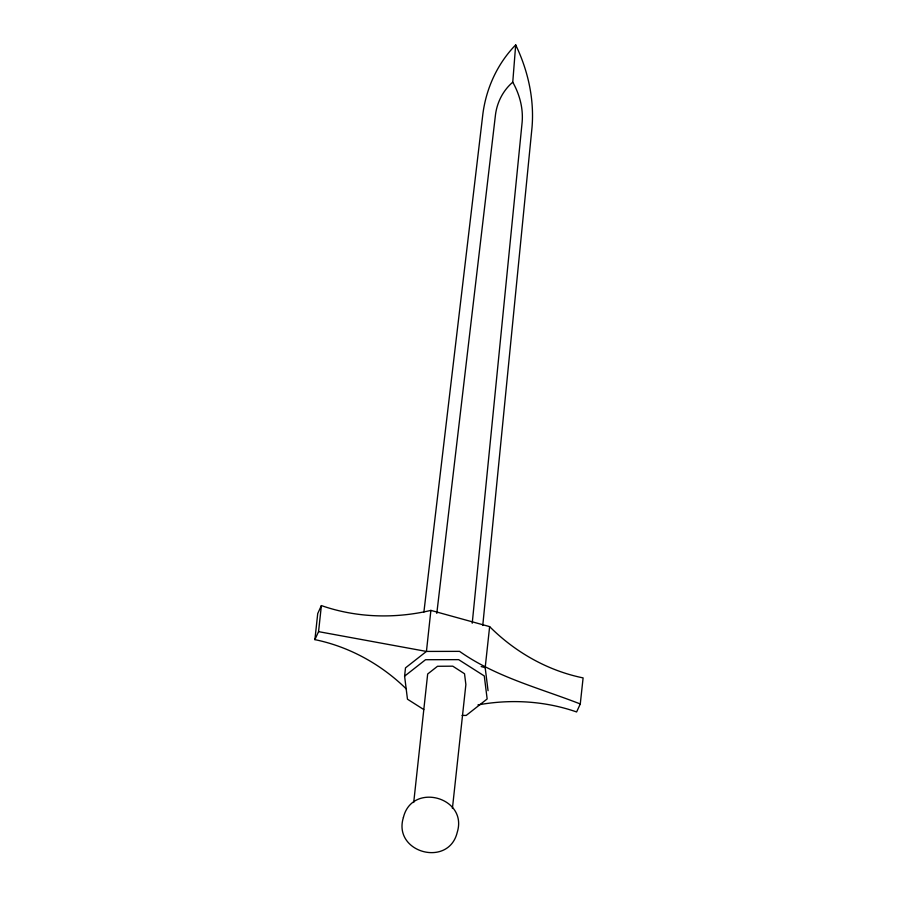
<?xml version="1.0" encoding="UTF-8"?>
<svg xmlns="http://www.w3.org/2000/svg" width="898" height="898" viewBox="0 0 898 898"><rect width="100%" height="100%" fill="white"/><g stroke="black" fill="none" stroke-linecap="round" stroke-linejoin="round"><path stroke-width="1.35" d="M472.225 623.234L522.153 122.027C523.298 108.13 519.56 94.256 512.758 82.189L515.688 44.9C497.492 63.545 486.256 88.094 482.888 113.844L423.901 612.021M482.765 625.479L532.02 127.426C534.4 99.005 527.99 70.493 515.688 44.9M406.457 689.092C381.392 664.464 349.412 646.683 314.895 639.634L317.724 613.559L321.383 605.578C356.416 617.846 394.884 618.857 430.894 610.393L489.635 626.624C515.07 652.116 547.701 670.705 583.105 677.9L580.276 703.965L576.617 711.957C545.097 700.956 510.726 698.913 477.961 704.93M314.895 639.634L318.554 631.642L321.383 605.578M423.777 709.555L407.468 699.194L404.594 676.16L405.492 667.876L426.438 651.432L459.551 651.364C495.752 676.991 539.395 688.025 580.276 703.965M430.894 610.393L426.438 651.432L318.554 631.642M413.709 802.509L427.673 674.005L437.506 666.282L452.772 666.17L464.524 673.747L465.871 684.557L452.412 808.458M488.052 690.685L485.178 667.663L489.635 626.624M436.798 613.401L495.494 114.663C497.122 102.17 503.138 90.395 512.758 82.189M404.594 676.16L425.54 659.716L458.654 659.648L484.28 675.947L487.154 698.97L466.208 715.425L462.066 715.425M481.171 666.552L485.178 667.663M403.404 817.472C392.46 852.561 448.686 868.029 457.228 832.345C468.184 797.256 411.946 781.788 403.404 817.472"/></g></svg>
